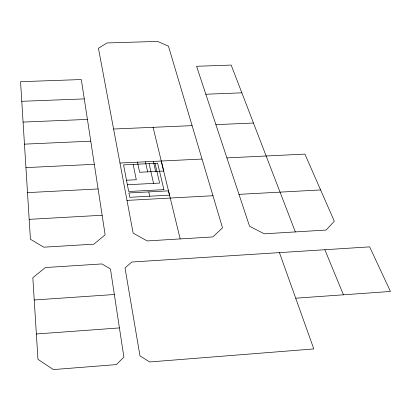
<?xml version="1.0" encoding="UTF-8"?>
<svg xmlns="http://www.w3.org/2000/svg" width="411" height="411" viewBox="0 0 411 411"><rect width="100%" height="100%" fill="white"/><g stroke="black" fill="none" stroke-linecap="round" stroke-linejoin="round"><path stroke-width="0.62" d="M36.363 333.989L119.426 327.921L123.896 357.144L116.359 364.598L53.363 369.581L37.951 359.327L32.834 277.733L45.364 267.546L101.871 263.934L110.436 268.938L119.426 327.921M295.704 298.201L390.45 291.456L369.648 246.872L131.767 262.028L125.026 268.008L139.987 355.89L149.686 361.963L313.809 348.939L279.434 252.621M34.231 299.989L114.34 294.507M29.181 219.351L102.128 215.256M126.999 200.398L212.965 195.728M238.976 194.362L320.606 189.933M126.511 180.229L136.293 179.725L133.159 164.415M127.379 184.755L159.627 183.08L155.004 163.347M27.501 192.625L30.424 239.264L43.807 247.191L93.878 244.16L105.134 234.82L81.311 79.544L20.55 81.702L27.501 192.625L98.101 188.947M119.981 163.028L202.037 159.052M25.944 167.611L94.314 164.308M226.908 157.896L304.905 154.104L334.302 221.2L326.164 230.052L264.288 233.808L249.544 226.25L196.566 66.274L231.182 65.082L295.35 231.932M24.465 144.143L90.764 141.168M113.59 129.018L133.143 233.155L147.195 240.928L212.836 236.931L222.515 227.858L168.428 46.114L157.598 41.419L107.014 42.95L98.445 48.272L113.59 129.018L192.091 125.638M215.903 124.651L253.469 123.023M23.083 122.082L87.425 119.406M21.793 101.301L84.281 98.902M205.834 94.232L241.863 92.835M324.865 249.729L343.426 294.805M161.251 161.035L180.182 238.925M153.077 127.318L163.686 171.058L139.612 172.266L137.485 162.186M153.349 161.415L155.682 171.459M149.085 163.635L153.55 183.393M145.427 161.8L147.657 171.86M148.772 191.906L149.712 196.222M163.891 189.635L128.674 191.5L123.562 164.883L157.619 163.218L163.891 189.635M168.505 190.853L128.92 192.959L129.758 197.301L169.553 195.153L168.505 190.853"/></g></svg>
